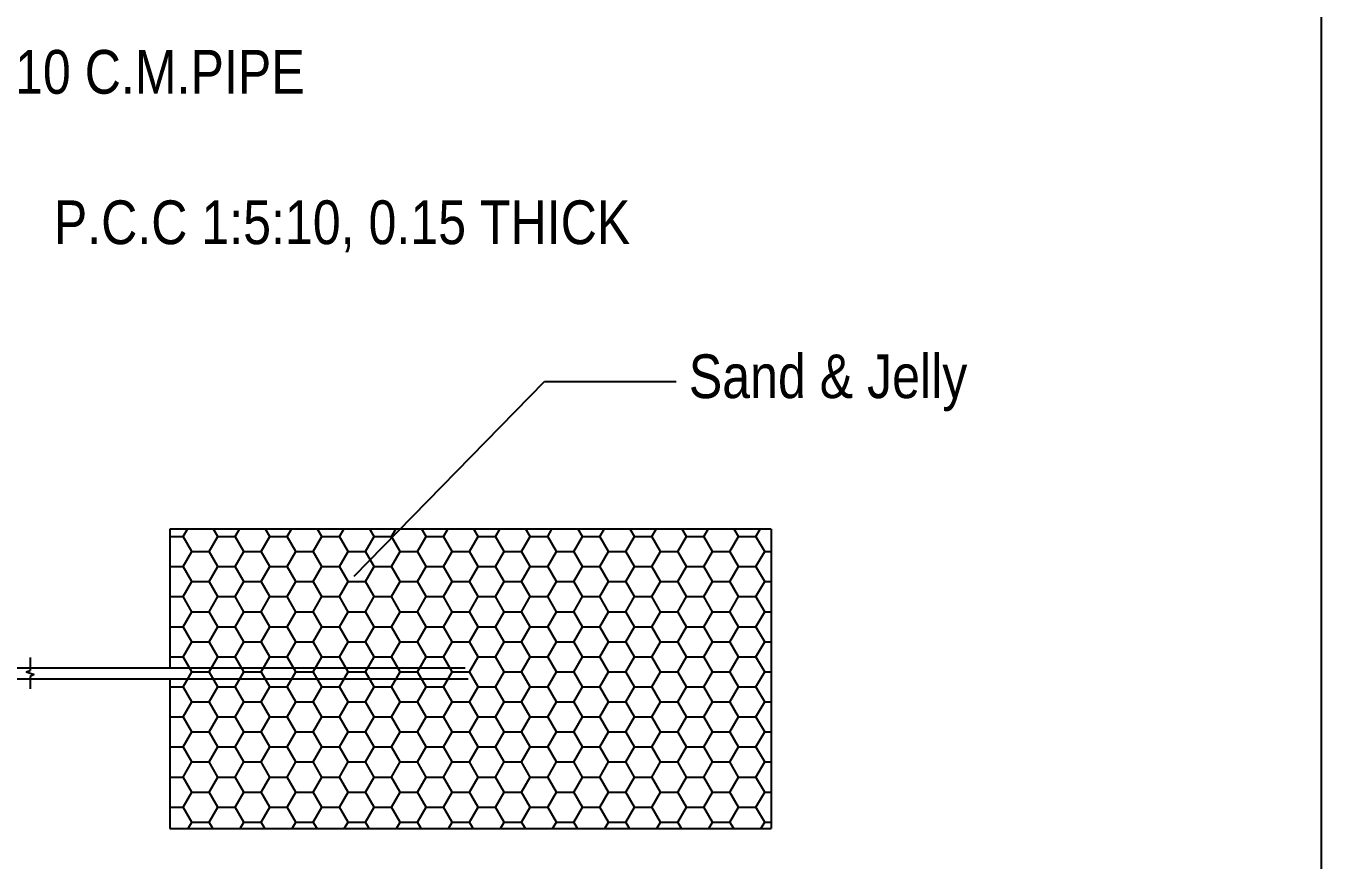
# Model space of a CAD drawing. Header units: metres. Extents: x 0 to 602, y 0 to 196.
# Drawn here: x 407.41 to 413.33, y 76.62 to 80.44 of the extents above; entities that cross this region are included whole.
import ezdxf

# ---------------------------------------------------------------- set-up
doc = ezdxf.new("R2010")
doc.units = ezdxf.units.M
doc.header["$MEASUREMENT"] = 0
doc.styles.get("Standard").update_dxf_attribs({"font": 'swissc.ttf', "height": 0.23})

msp = doc.modelspace()

# ---------------------------------------------------------------- linework, layer by layer
at = {"color": 6}
msp.add_line((413.331, 106.7549), (413.331, 74.8482), dxfattribs=at)
at = {"ltscale": 0.5}
for p, q in [((408.9095, 77.9223), (409.78, 78.8126)), ((409.78, 78.8126), (410.3829, 78.8126)), ((407.4285, 77.5497), (407.4285, 77.4906)), ((407.4108, 77.4847), (407.4285, 77.4906)), ((407.4108, 77.4847), (407.4463, 77.4718)), ((407.4285, 77.4633), (407.4285, 77.4068)), ((407.4463, 77.4718), (407.4289, 77.4634))]:
    msp.add_line(p, q, dxfattribs=at)
at = {"color": 3}
for p, q in [((410.8164, 78.1376), (408.0664, 78.1376)), ((408.0664, 78.1376), (408.0664, 77.5026)), ((410.8164, 78.1376), (410.8164, 76.7676)), ((408.0664, 77.4526), (408.0664, 76.7676)), ((408.0664, 76.7676), (410.8164, 76.7676))]:
    msp.add_line(p, q, dxfattribs=at)
at = {"ltscale": 0.02}
for p, q in [((408.1278, 78.1033), (408.1476, 78.1376)), ((408.2866, 78.1033), (408.2668, 78.1376)), ((408.366, 78.1033), (408.3858, 78.1376)), ((408.5247, 78.1033), (408.5049, 78.1376)), ((408.6041, 78.1033), (408.6239, 78.1376)), ((408.7628, 78.1033), (408.743, 78.1376)), ((408.8422, 78.1033), (408.862, 78.1376)), ((409.001, 78.1033), (408.9811, 78.1376)), ((409.0803, 78.1033), (409.1001, 78.1376)), ((409.2391, 78.1033), (409.2193, 78.1376)), ((409.3185, 78.1033), (409.3383, 78.1376)), ((409.4772, 78.1033), (409.4574, 78.1376)), ((409.5566, 78.1033), (409.5764, 78.1376)), ((409.7153, 78.1033), (409.6955, 78.1376)), ((409.7947, 78.1033), (409.8145, 78.1376)), ((409.9535, 78.1033), (409.9336, 78.1376)), ((410.0328, 78.1033), (410.0526, 78.1376)), ((410.1916, 78.1033), (410.1718, 78.1376)), ((410.271, 78.1033), (410.2908, 78.1376)), ((410.4297, 78.1033), (410.4099, 78.1376)), ((410.5091, 78.1033), (410.5289, 78.1376)), ((410.6678, 78.1033), (410.648, 78.1376)), ((410.7472, 78.1033), (410.767, 78.1376)), ((408.0664, 78.1033), (408.1278, 78.1033)), ((408.1675, 78.0345), (408.1278, 78.1033)), ((408.2469, 78.0346), (408.2866, 78.1033)), ((408.2866, 78.1033), (408.366, 78.1033)), ((408.4056, 78.0345), (408.366, 78.1033)), ((408.485, 78.0346), (408.5247, 78.1033)), ((408.5247, 78.1033), (408.6041, 78.1033)), ((408.6438, 78.0345), (408.6041, 78.1033)), ((408.7231, 78.0346), (408.7628, 78.1033)), ((408.7628, 78.1033), (408.8422, 78.1033)), ((408.8819, 78.0345), (408.8422, 78.1033)), ((408.9613, 78.0346), (409.001, 78.1033)), ((409.001, 78.1033), (409.0803, 78.1033)), ((409.12, 78.0345), (409.0803, 78.1033)), ((409.1994, 78.0346), (409.2391, 78.1033)), ((409.2391, 78.1033), (409.3185, 78.1033)), ((409.3581, 78.0345), (409.3185, 78.1033)), ((409.4375, 78.0346), (409.4772, 78.1033)), ((409.4772, 78.1033), (409.5566, 78.1033)), ((409.5963, 78.0345), (409.5566, 78.1033)), ((409.6756, 78.0346), (409.7153, 78.1033)), ((409.7153, 78.1033), (409.7947, 78.1033)), ((409.8344, 78.0345), (409.7947, 78.1033)), ((409.9138, 78.0346), (409.9535, 78.1033)), ((409.9535, 78.1033), (410.0328, 78.1033)), ((410.0725, 78.0345), (410.0328, 78.1033)), ((410.1519, 78.0346), (410.1916, 78.1033)), ((410.1916, 78.1033), (410.271, 78.1033)), ((410.3106, 78.0345), (410.271, 78.1033)), ((410.39, 78.0346), (410.4297, 78.1033)), ((410.4297, 78.1033), (410.5091, 78.1033)), ((410.5488, 78.0345), (410.5091, 78.1033)), ((410.6281, 78.0346), (410.6678, 78.1033)), ((410.6678, 78.1033), (410.7472, 78.1033)), ((410.7869, 78.0345), (410.7472, 78.1033)), ((408.1278, 77.9658), (408.1675, 78.0346)), ((408.1675, 78.0345), (408.2469, 78.0345)), ((408.2866, 77.9658), (408.2469, 78.0345)), ((408.366, 77.9658), (408.4056, 78.0346)), ((408.4057, 78.0345), (408.485, 78.0345)), ((408.5247, 77.9658), (408.485, 78.0345)), ((408.6041, 77.9658), (408.6438, 78.0346)), ((408.6438, 78.0345), (408.7232, 78.0345)), ((408.7628, 77.9658), (408.7231, 78.0345)), ((408.8422, 77.9658), (408.8819, 78.0346)), ((408.8819, 78.0345), (408.9613, 78.0345)), ((409.001, 77.9658), (408.9613, 78.0345)), ((409.0803, 77.9658), (409.12, 78.0346)), ((409.12, 78.0345), (409.1994, 78.0345)), ((409.2391, 77.9658), (409.1994, 78.0345)), ((409.3185, 77.9658), (409.3581, 78.0346)), ((409.3582, 78.0345), (409.4375, 78.0345)), ((409.4772, 77.9658), (409.4375, 78.0345)), ((409.5566, 77.9658), (409.5963, 78.0346)), ((409.5963, 78.0345), (409.6757, 78.0345)), ((409.7153, 77.9658), (409.6756, 78.0345)), ((409.7947, 77.9658), (409.8344, 78.0346)), ((409.8344, 78.0345), (409.9138, 78.0345)), ((409.9535, 77.9658), (409.9138, 78.0345)), ((410.0328, 77.9658), (410.0725, 78.0346)), ((410.0725, 78.0345), (410.1519, 78.0345)), ((410.1916, 77.9658), (410.1519, 78.0345)), ((410.271, 77.9658), (410.3106, 78.0346)), ((410.3107, 78.0345), (410.39, 78.0345)), ((410.4297, 77.9658), (410.39, 78.0345)), ((410.5091, 77.9658), (410.5488, 78.0346)), ((410.5488, 78.0345), (410.6282, 78.0345)), ((410.6678, 77.9658), (410.6281, 78.0345)), ((410.7472, 77.9658), (410.7869, 78.0346)), ((410.7869, 78.0345), (410.8164, 78.0345)), ((408.0664, 77.9658), (408.1278, 77.9658)), ((408.1675, 77.8971), (408.1278, 77.9658)), ((408.2469, 77.8971), (408.2866, 77.9658)), ((408.2866, 77.9658), (408.366, 77.9658)), ((408.4056, 77.8971), (408.366, 77.9658)), ((408.485, 77.8971), (408.5247, 77.9658)), ((408.5247, 77.9658), (408.6041, 77.9658)), ((408.6438, 77.8971), (408.6041, 77.9658)), ((408.7231, 77.8971), (408.7628, 77.9658)), ((408.7628, 77.9658), (408.8422, 77.9658)), ((408.8819, 77.8971), (408.8422, 77.9658)), ((408.9613, 77.8971), (409.001, 77.9658)), ((409.001, 77.9658), (409.0803, 77.9658)), ((409.12, 77.8971), (409.0803, 77.9658)), ((409.1994, 77.8971), (409.2391, 77.9658)), ((409.2391, 77.9658), (409.3185, 77.9658)), ((409.3581, 77.8971), (409.3185, 77.9658)), ((409.4375, 77.8971), (409.4772, 77.9658)), ((409.4772, 77.9658), (409.5566, 77.9658)), ((409.5963, 77.8971), (409.5566, 77.9658)), ((409.6756, 77.8971), (409.7153, 77.9658)), ((409.7153, 77.9658), (409.7947, 77.9658)), ((409.8344, 77.8971), (409.7947, 77.9658)), ((409.9138, 77.8971), (409.9535, 77.9658)), ((409.9535, 77.9658), (410.0328, 77.9658)), ((410.0725, 77.8971), (410.0328, 77.9658)), ((410.1519, 77.8971), (410.1916, 77.9658)), ((410.1916, 77.9658), (410.271, 77.9658)), ((410.3106, 77.8971), (410.271, 77.9658)), ((410.39, 77.8971), (410.4297, 77.9658)), ((410.4297, 77.9658), (410.5091, 77.9658)), ((410.5488, 77.8971), (410.5091, 77.9658)), ((410.6281, 77.8971), (410.6678, 77.9658)), ((410.6678, 77.9658), (410.7472, 77.9658)), ((410.7869, 77.8971), (410.7472, 77.9658)), ((408.1278, 77.8283), (408.1675, 77.8971)), ((408.1675, 77.8971), (408.2469, 77.8971)), ((408.2866, 77.8283), (408.2469, 77.8971)), ((408.366, 77.8283), (408.4056, 77.8971)), ((408.4057, 77.8971), (408.485, 77.8971)), ((408.5247, 77.8283), (408.485, 77.8971)), ((408.6041, 77.8283), (408.6438, 77.8971)), ((408.6438, 77.8971), (408.7232, 77.8971)), ((408.7628, 77.8283), (408.7231, 77.8971)), ((408.8422, 77.8283), (408.8819, 77.8971)), ((408.8819, 77.8971), (408.9613, 77.8971)), ((409.001, 77.8283), (408.9613, 77.8971)), ((409.0803, 77.8283), (409.12, 77.8971)), ((409.12, 77.8971), (409.1994, 77.8971)), ((409.2391, 77.8283), (409.1994, 77.8971)), ((409.3185, 77.8283), (409.3581, 77.8971)), ((409.3582, 77.8971), (409.4375, 77.8971)), ((409.4772, 77.8283), (409.4375, 77.8971)), ((409.5566, 77.8283), (409.5963, 77.8971)), ((409.5963, 77.8971), (409.6757, 77.8971)), ((409.7153, 77.8283), (409.6756, 77.8971)), ((409.7947, 77.8283), (409.8344, 77.8971)), ((409.8344, 77.8971), (409.9138, 77.8971)), ((409.9535, 77.8283), (409.9138, 77.8971)), ((410.0328, 77.8283), (410.0725, 77.8971)), ((410.0725, 77.8971), (410.1519, 77.8971)), ((410.1916, 77.8283), (410.1519, 77.8971)), ((410.271, 77.8283), (410.3106, 77.8971)), ((410.3107, 77.8971), (410.39, 77.8971)), ((410.4297, 77.8283), (410.39, 77.8971)), ((410.5091, 77.8283), (410.5488, 77.8971)), ((410.5488, 77.8971), (410.6282, 77.8971)), ((410.6678, 77.8283), (410.6281, 77.8971)), ((410.7472, 77.8283), (410.7869, 77.8971)), ((410.7869, 77.8971), (410.8164, 77.8971)), ((408.0664, 77.8283), (408.1278, 77.8283)), ((408.1675, 77.7596), (408.1278, 77.8283)), ((408.2469, 77.7596), (408.2866, 77.8283)), ((408.2866, 77.8283), (408.366, 77.8283)), ((408.4056, 77.7596), (408.366, 77.8283)), ((408.485, 77.7596), (408.5247, 77.8283)), ((408.5247, 77.8283), (408.6041, 77.8283)), ((408.6438, 77.7596), (408.6041, 77.8283)), ((408.7231, 77.7596), (408.7628, 77.8283)), ((408.7628, 77.8283), (408.8422, 77.8283)), ((408.8819, 77.7596), (408.8422, 77.8283)), ((408.9613, 77.7596), (409.001, 77.8283)), ((409.001, 77.8283), (409.0803, 77.8283)), ((409.12, 77.7596), (409.0803, 77.8283)), ((409.1994, 77.7596), (409.2391, 77.8283)), ((409.2391, 77.8283), (409.3185, 77.8283)), ((409.3581, 77.7596), (409.3185, 77.8283)), ((409.4375, 77.7596), (409.4772, 77.8283)), ((409.4772, 77.8283), (409.5566, 77.8283)), ((409.5963, 77.7596), (409.5566, 77.8283)), ((409.6756, 77.7596), (409.7153, 77.8283)), ((409.7153, 77.8283), (409.7947, 77.8283)), ((409.8344, 77.7596), (409.7947, 77.8283)), ((409.9138, 77.7596), (409.9535, 77.8283)), ((409.9535, 77.8283), (410.0328, 77.8283)), ((410.0725, 77.7596), (410.0328, 77.8283)), ((410.1519, 77.7596), (410.1916, 77.8283)), ((410.1916, 77.8283), (410.271, 77.8283)), ((410.3106, 77.7596), (410.271, 77.8283)), ((410.39, 77.7596), (410.4297, 77.8283)), ((410.4297, 77.8283), (410.5091, 77.8283)), ((410.5488, 77.7596), (410.5091, 77.8283)), ((410.6281, 77.7596), (410.6678, 77.8283)), ((410.6678, 77.8283), (410.7472, 77.8283)), ((410.7869, 77.7596), (410.7472, 77.8283)), ((408.1278, 77.6909), (408.1675, 77.7596)), ((408.1675, 77.7596), (408.2469, 77.7596)), ((408.2866, 77.6908), (408.2469, 77.7596)), ((408.366, 77.6909), (408.4056, 77.7596)), ((408.4057, 77.7596), (408.485, 77.7596)), ((408.5247, 77.6908), (408.485, 77.7596)), ((408.6041, 77.6909), (408.6438, 77.7596)), ((408.6438, 77.7596), (408.7232, 77.7596)), ((408.7628, 77.6908), (408.7231, 77.7596)), ((408.8422, 77.6909), (408.8819, 77.7596)), ((408.8819, 77.7596), (408.9613, 77.7596)), ((409.001, 77.6908), (408.9613, 77.7596)), ((409.0803, 77.6909), (409.12, 77.7596)), ((409.12, 77.7596), (409.1994, 77.7596)), ((409.2391, 77.6908), (409.1994, 77.7596)), ((409.3185, 77.6909), (409.3581, 77.7596)), ((409.3582, 77.7596), (409.4375, 77.7596)), ((409.4772, 77.6908), (409.4375, 77.7596)), ((409.5566, 77.6909), (409.5963, 77.7596)), ((409.5963, 77.7596), (409.6757, 77.7596)), ((409.7153, 77.6908), (409.6756, 77.7596)), ((409.7947, 77.6909), (409.8344, 77.7596)), ((409.8344, 77.7596), (409.9138, 77.7596)), ((409.9535, 77.6908), (409.9138, 77.7596)), ((410.0328, 77.6909), (410.0725, 77.7596)), ((410.0725, 77.7596), (410.1519, 77.7596)), ((410.1916, 77.6908), (410.1519, 77.7596)), ((410.271, 77.6909), (410.3106, 77.7596)), ((410.3107, 77.7596), (410.39, 77.7596)), ((410.4297, 77.6908), (410.39, 77.7596)), ((410.5091, 77.6909), (410.5488, 77.7596)), ((410.5488, 77.7596), (410.6282, 77.7596)), ((410.6678, 77.6908), (410.6281, 77.7596)), ((410.7472, 77.6909), (410.7869, 77.7596)), ((410.7869, 77.7596), (410.8164, 77.7596)), ((408.0664, 77.6908), (408.1278, 77.6908)), ((408.1675, 77.6221), (408.1278, 77.6908)), ((408.2469, 77.6221), (408.2866, 77.6909)), ((408.2866, 77.6908), (408.366, 77.6908)), ((408.4056, 77.6221), (408.366, 77.6908)), ((408.485, 77.6221), (408.5247, 77.6909)), ((408.5247, 77.6908), (408.6041, 77.6908)), ((408.6438, 77.6221), (408.6041, 77.6908)), ((408.7231, 77.6221), (408.7628, 77.6909)), ((408.7628, 77.6908), (408.8422, 77.6908)), ((408.8819, 77.6221), (408.8422, 77.6908)), ((408.9613, 77.6221), (409.001, 77.6909)), ((409.001, 77.6908), (409.0803, 77.6908)), ((409.12, 77.6221), (409.0803, 77.6908)), ((409.1994, 77.6221), (409.2391, 77.6909)), ((409.2391, 77.6908), (409.3185, 77.6908)), ((409.3581, 77.6221), (409.3185, 77.6908)), ((409.4375, 77.6221), (409.4772, 77.6909)), ((409.4772, 77.6908), (409.5566, 77.6908)), ((409.5963, 77.6221), (409.5566, 77.6908)), ((409.6756, 77.6221), (409.7153, 77.6909)), ((409.7153, 77.6908), (409.7947, 77.6908)), ((409.8344, 77.6221), (409.7947, 77.6908)), ((409.9138, 77.6221), (409.9535, 77.6909)), ((409.9535, 77.6908), (410.0328, 77.6908)), ((410.0725, 77.6221), (410.0328, 77.6908)), ((410.1519, 77.6221), (410.1916, 77.6909)), ((410.1916, 77.6908), (410.271, 77.6908)), ((410.3106, 77.6221), (410.271, 77.6908)), ((410.39, 77.6221), (410.4297, 77.6909)), ((410.4297, 77.6908), (410.5091, 77.6908)), ((410.5488, 77.6221), (410.5091, 77.6908)), ((410.6281, 77.6221), (410.6678, 77.6909)), ((410.6678, 77.6908), (410.7472, 77.6908)), ((410.7869, 77.6221), (410.7472, 77.6908)), ((408.1278, 77.5534), (408.1675, 77.6221)), ((408.1675, 77.6221), (408.2469, 77.6221)), ((408.2866, 77.5534), (408.2469, 77.6221)), ((408.366, 77.5534), (408.4056, 77.6221)), ((408.4057, 77.6221), (408.485, 77.6221)), ((408.5247, 77.5534), (408.485, 77.6221)), ((408.6041, 77.5534), (408.6438, 77.6221)), ((408.6438, 77.6221), (408.7232, 77.6221)), ((408.7628, 77.5534), (408.7231, 77.6221)), ((408.8422, 77.5534), (408.8819, 77.6221)), ((408.8819, 77.6221), (408.9613, 77.6221)), ((409.001, 77.5534), (408.9613, 77.6221)), ((409.0803, 77.5534), (409.12, 77.6221)), ((409.12, 77.6221), (409.1994, 77.6221)), ((409.2391, 77.5534), (409.1994, 77.6221)), ((409.3185, 77.5534), (409.3581, 77.6221)), ((409.3582, 77.6221), (409.4375, 77.6221)), ((409.4772, 77.5534), (409.4375, 77.6221)), ((409.5566, 77.5534), (409.5963, 77.6221)), ((409.5963, 77.6221), (409.6757, 77.6221)), ((409.7153, 77.5534), (409.6756, 77.6221)), ((409.7947, 77.5534), (409.8344, 77.6221)), ((409.8344, 77.6221), (409.9138, 77.6221)), ((409.9535, 77.5534), (409.9138, 77.6221)), ((410.0328, 77.5534), (410.0725, 77.6221)), ((410.0725, 77.6221), (410.1519, 77.6221)), ((410.1916, 77.5534), (410.1519, 77.6221)), ((410.271, 77.5534), (410.3106, 77.6221)), ((410.3107, 77.6221), (410.39, 77.6221)), ((410.4297, 77.5534), (410.39, 77.6221)), ((410.5091, 77.5534), (410.5488, 77.6221)), ((410.5488, 77.6221), (410.6282, 77.6221)), ((410.6678, 77.5534), (410.6281, 77.6221)), ((410.7472, 77.5534), (410.7869, 77.6221)), ((410.7869, 77.6221), (410.8164, 77.6221)), ((408.0664, 77.5534), (408.1278, 77.5534)), ((408.1675, 77.4846), (408.1278, 77.5534)), ((408.2469, 77.4846), (408.2866, 77.5534)), ((408.2866, 77.5534), (408.366, 77.5534)), ((408.4056, 77.4846), (408.366, 77.5534)), ((408.485, 77.4846), (408.5247, 77.5534)), ((408.5247, 77.5534), (408.6041, 77.5534)), ((408.6438, 77.4846), (408.6041, 77.5534)), ((408.7231, 77.4846), (408.7628, 77.5534)), ((408.7628, 77.5534), (408.8422, 77.5534)), ((408.8819, 77.4846), (408.8422, 77.5534)), ((408.9613, 77.4846), (409.001, 77.5534)), ((409.001, 77.5534), (409.0803, 77.5534)), ((409.12, 77.4846), (409.0803, 77.5534)), ((409.1994, 77.4846), (409.2391, 77.5534)), ((409.2391, 77.5534), (409.3185, 77.5534)), ((409.3581, 77.4846), (409.3185, 77.5534)), ((409.4375, 77.4846), (409.4772, 77.5534)), ((409.4772, 77.5534), (409.5566, 77.5534)), ((409.5963, 77.4846), (409.5566, 77.5534)), ((409.6756, 77.4846), (409.7153, 77.5534)), ((409.7153, 77.5534), (409.7947, 77.5534)), ((409.8344, 77.4846), (409.7947, 77.5534)), ((409.9138, 77.4846), (409.9535, 77.5534)), ((409.9535, 77.5534), (410.0328, 77.5534)), ((410.0725, 77.4846), (410.0328, 77.5534)), ((410.1519, 77.4846), (410.1916, 77.5534)), ((410.1916, 77.5534), (410.271, 77.5534)), ((410.3106, 77.4846), (410.271, 77.5534)), ((410.39, 77.4846), (410.4297, 77.5534)), ((410.4297, 77.5534), (410.5091, 77.5534)), ((410.5488, 77.4846), (410.5091, 77.5534)), ((410.6281, 77.4846), (410.6678, 77.5534)), ((410.6678, 77.5534), (410.7472, 77.5534)), ((410.7869, 77.4846), (410.7472, 77.5534)), ((407.1853, 77.5026), (409.418, 77.5026)), ((408.1278, 77.4159), (408.1675, 77.4846)), ((408.1675, 77.4846), (408.2469, 77.4846)), ((408.2866, 77.4159), (408.2469, 77.4846)), ((408.366, 77.4159), (408.4056, 77.4846)), ((408.4057, 77.4846), (408.485, 77.4846)), ((408.5247, 77.4159), (408.485, 77.4846)), ((408.6041, 77.4159), (408.6438, 77.4846)), ((408.6438, 77.4846), (408.7232, 77.4846)), ((408.7628, 77.4159), (408.7231, 77.4846)), ((408.8422, 77.4159), (408.8819, 77.4846)), ((408.8819, 77.4846), (408.9613, 77.4846)), ((409.001, 77.4159), (408.9613, 77.4846)), ((409.0803, 77.4159), (409.12, 77.4846)), ((409.12, 77.4846), (409.1994, 77.4846)), ((409.2391, 77.4159), (409.1994, 77.4846)), ((409.3185, 77.4159), (409.3581, 77.4846)), ((409.3582, 77.4846), (409.4375, 77.4846)), ((409.4772, 77.4159), (409.4375, 77.4846)), ((409.5566, 77.4159), (409.5963, 77.4846)), ((409.5963, 77.4846), (409.6757, 77.4846)), ((409.7153, 77.4159), (409.6756, 77.4846)), ((409.7947, 77.4159), (409.8344, 77.4846)), ((409.8344, 77.4846), (409.9138, 77.4846)), ((409.9535, 77.4159), (409.9138, 77.4846)), ((410.0328, 77.4159), (410.0725, 77.4846)), ((410.0725, 77.4846), (410.1519, 77.4846)), ((410.1916, 77.4159), (410.1519, 77.4846)), ((410.271, 77.4159), (410.3106, 77.4846)), ((410.3107, 77.4846), (410.39, 77.4846)), ((410.4297, 77.4159), (410.39, 77.4846)), ((410.5091, 77.4159), (410.5488, 77.4846)), ((410.5488, 77.4846), (410.6282, 77.4846)), ((410.6678, 77.4159), (410.6281, 77.4846)), ((410.7472, 77.4159), (410.7869, 77.4846)), ((410.7869, 77.4846), (410.8164, 77.4846)), ((407.1853, 77.4526), (409.4315, 77.4526)), ((408.0664, 77.4159), (408.1278, 77.4159)), ((408.1675, 77.3471), (408.1278, 77.4159)), ((408.2469, 77.3472), (408.2866, 77.4159)), ((408.2866, 77.4159), (408.366, 77.4159)), ((408.4056, 77.3471), (408.366, 77.4159)), ((408.485, 77.3472), (408.5247, 77.4159)), ((408.5247, 77.4159), (408.6041, 77.4159)), ((408.6438, 77.3471), (408.6041, 77.4159)), ((408.7231, 77.3472), (408.7628, 77.4159)), ((408.7628, 77.4159), (408.8422, 77.4159)), ((408.8819, 77.3471), (408.8422, 77.4159)), ((408.9613, 77.3472), (409.001, 77.4159)), ((409.001, 77.4159), (409.0803, 77.4159)), ((409.12, 77.3471), (409.0803, 77.4159)), ((409.1994, 77.3472), (409.2391, 77.4159)), ((409.2391, 77.4159), (409.3185, 77.4159)), ((409.3581, 77.3471), (409.3185, 77.4159)), ((409.4375, 77.3472), (409.4772, 77.4159)), ((409.4772, 77.4159), (409.5566, 77.4159)), ((409.5963, 77.3471), (409.5566, 77.4159)), ((409.6756, 77.3472), (409.7153, 77.4159)), ((409.7153, 77.4159), (409.7947, 77.4159)), ((409.8344, 77.3471), (409.7947, 77.4159)), ((409.9138, 77.3472), (409.9535, 77.4159)), ((409.9535, 77.4159), (410.0328, 77.4159)), ((410.0725, 77.3471), (410.0328, 77.4159)), ((410.1519, 77.3472), (410.1916, 77.4159)), ((410.1916, 77.4159), (410.271, 77.4159)), ((410.3106, 77.3471), (410.271, 77.4159)), ((410.39, 77.3472), (410.4297, 77.4159)), ((410.4297, 77.4159), (410.5091, 77.4159)), ((410.5488, 77.3471), (410.5091, 77.4159)), ((410.6281, 77.3472), (410.6678, 77.4159)), ((410.6678, 77.4159), (410.7472, 77.4159)), ((410.7869, 77.3471), (410.7472, 77.4159)), ((408.1278, 77.2784), (408.1675, 77.3472)), ((408.1675, 77.3471), (408.2469, 77.3471)), ((408.2866, 77.2784), (408.2469, 77.3471)), ((408.366, 77.2784), (408.4056, 77.3472)), ((408.4057, 77.3471), (408.485, 77.3471)), ((408.5247, 77.2784), (408.485, 77.3471)), ((408.6041, 77.2784), (408.6438, 77.3472)), ((408.6438, 77.3471), (408.7232, 77.3471)), ((408.7628, 77.2784), (408.7231, 77.3471)), ((408.8422, 77.2784), (408.8819, 77.3472)), ((408.8819, 77.3471), (408.9613, 77.3471)), ((409.001, 77.2784), (408.9613, 77.3471)), ((409.0803, 77.2784), (409.12, 77.3472)), ((409.12, 77.3471), (409.1994, 77.3471)), ((409.2391, 77.2784), (409.1994, 77.3471)), ((409.3185, 77.2784), (409.3581, 77.3472)), ((409.3582, 77.3471), (409.4375, 77.3471)), ((409.4772, 77.2784), (409.4375, 77.3471)), ((409.5566, 77.2784), (409.5963, 77.3472)), ((409.5963, 77.3471), (409.6757, 77.3471)), ((409.7153, 77.2784), (409.6756, 77.3471)), ((409.7947, 77.2784), (409.8344, 77.3472)), ((409.8344, 77.3471), (409.9138, 77.3471)), ((409.9535, 77.2784), (409.9138, 77.3471)), ((410.0328, 77.2784), (410.0725, 77.3472)), ((410.0725, 77.3471), (410.1519, 77.3471)), ((410.1916, 77.2784), (410.1519, 77.3471)), ((410.271, 77.2784), (410.3106, 77.3472)), ((410.3107, 77.3471), (410.39, 77.3471)), ((410.4297, 77.2784), (410.39, 77.3471)), ((410.5091, 77.2784), (410.5488, 77.3472)), ((410.5488, 77.3471), (410.6282, 77.3471)), ((410.6678, 77.2784), (410.6281, 77.3471)), ((410.7472, 77.2784), (410.7869, 77.3472)), ((410.7869, 77.3471), (410.8164, 77.3471)), ((408.0664, 77.2784), (408.1278, 77.2784)), ((408.1675, 77.2097), (408.1278, 77.2784)), ((408.2469, 77.2097), (408.2866, 77.2784)), ((408.2866, 77.2784), (408.366, 77.2784)), ((408.4056, 77.2097), (408.366, 77.2784)), ((408.485, 77.2097), (408.5247, 77.2784)), ((408.5247, 77.2784), (408.6041, 77.2784)), ((408.6438, 77.2097), (408.6041, 77.2784)), ((408.7231, 77.2097), (408.7628, 77.2784)), ((408.7628, 77.2784), (408.8422, 77.2784)), ((408.8819, 77.2097), (408.8422, 77.2784)), ((408.9613, 77.2097), (409.001, 77.2784)), ((409.001, 77.2784), (409.0803, 77.2784)), ((409.12, 77.2097), (409.0803, 77.2784)), ((409.1994, 77.2097), (409.2391, 77.2784)), ((409.2391, 77.2784), (409.3185, 77.2784)), ((409.3581, 77.2097), (409.3185, 77.2784)), ((409.4375, 77.2097), (409.4772, 77.2784)), ((409.4772, 77.2784), (409.5566, 77.2784)), ((409.5963, 77.2097), (409.5566, 77.2784)), ((409.6756, 77.2097), (409.7153, 77.2784)), ((409.7153, 77.2784), (409.7947, 77.2784)), ((409.8344, 77.2097), (409.7947, 77.2784)), ((409.9138, 77.2097), (409.9535, 77.2784)), ((409.9535, 77.2784), (410.0328, 77.2784)), ((410.0725, 77.2097), (410.0328, 77.2784)), ((410.1519, 77.2097), (410.1916, 77.2784)), ((410.1916, 77.2784), (410.271, 77.2784)), ((410.3106, 77.2097), (410.271, 77.2784)), ((410.39, 77.2097), (410.4297, 77.2784)), ((410.4297, 77.2784), (410.5091, 77.2784)), ((410.5488, 77.2097), (410.5091, 77.2784)), ((410.6281, 77.2097), (410.6678, 77.2784)), ((410.6678, 77.2784), (410.7472, 77.2784)), ((410.7869, 77.2097), (410.7472, 77.2784)), ((408.1278, 77.1409), (408.1675, 77.2097)), ((408.1675, 77.2097), (408.2469, 77.2097)), ((408.2866, 77.1409), (408.2469, 77.2097)), ((408.366, 77.1409), (408.4056, 77.2097)), ((408.4057, 77.2097), (408.485, 77.2097)), ((408.5247, 77.1409), (408.485, 77.2097)), ((408.6041, 77.1409), (408.6438, 77.2097)), ((408.6438, 77.2097), (408.7232, 77.2097)), ((408.7628, 77.1409), (408.7231, 77.2097)), ((408.8422, 77.1409), (408.8819, 77.2097)), ((408.8819, 77.2097), (408.9613, 77.2097)), ((409.001, 77.1409), (408.9613, 77.2097)), ((409.0803, 77.1409), (409.12, 77.2097)), ((409.12, 77.2097), (409.1994, 77.2097)), ((409.2391, 77.1409), (409.1994, 77.2097)), ((409.3185, 77.1409), (409.3581, 77.2097)), ((409.3582, 77.2097), (409.4375, 77.2097)), ((409.4772, 77.1409), (409.4375, 77.2097)), ((409.5566, 77.1409), (409.5963, 77.2097)), ((409.5963, 77.2097), (409.6757, 77.2097)), ((409.7153, 77.1409), (409.6756, 77.2097)), ((409.7947, 77.1409), (409.8344, 77.2097)), ((409.8344, 77.2097), (409.9138, 77.2097)), ((409.9535, 77.1409), (409.9138, 77.2097)), ((410.0328, 77.1409), (410.0725, 77.2097)), ((410.0725, 77.2097), (410.1519, 77.2097)), ((410.1916, 77.1409), (410.1519, 77.2097)), ((410.271, 77.1409), (410.3106, 77.2097)), ((410.3107, 77.2097), (410.39, 77.2097)), ((410.4297, 77.1409), (410.39, 77.2097)), ((410.5091, 77.1409), (410.5488, 77.2097)), ((410.5488, 77.2097), (410.6282, 77.2097)), ((410.6678, 77.1409), (410.6281, 77.2097)), ((410.7472, 77.1409), (410.7869, 77.2097)), ((410.7869, 77.2097), (410.8164, 77.2097)), ((408.0664, 77.1409), (408.1278, 77.1409)), ((408.1675, 77.0722), (408.1278, 77.1409)), ((408.2469, 77.0722), (408.2866, 77.1409)), ((408.2866, 77.1409), (408.366, 77.1409)), ((408.4056, 77.0722), (408.366, 77.1409)), ((408.485, 77.0722), (408.5247, 77.1409)), ((408.5247, 77.1409), (408.6041, 77.1409)), ((408.6438, 77.0722), (408.6041, 77.1409)), ((408.7231, 77.0722), (408.7628, 77.1409)), ((408.7628, 77.1409), (408.8422, 77.1409)), ((408.8819, 77.0722), (408.8422, 77.1409)), ((408.9613, 77.0722), (409.001, 77.1409)), ((409.001, 77.1409), (409.0803, 77.1409)), ((409.12, 77.0722), (409.0803, 77.1409)), ((409.1994, 77.0722), (409.2391, 77.1409)), ((409.2391, 77.1409), (409.3185, 77.1409)), ((409.3581, 77.0722), (409.3185, 77.1409)), ((409.4375, 77.0722), (409.4772, 77.1409)), ((409.4772, 77.1409), (409.5566, 77.1409)), ((409.5963, 77.0722), (409.5566, 77.1409)), ((409.6756, 77.0722), (409.7153, 77.1409)), ((409.7153, 77.1409), (409.7947, 77.1409)), ((409.8344, 77.0722), (409.7947, 77.1409)), ((409.9138, 77.0722), (409.9535, 77.1409)), ((409.9535, 77.1409), (410.0328, 77.1409)), ((410.0725, 77.0722), (410.0328, 77.1409)), ((410.1519, 77.0722), (410.1916, 77.1409)), ((410.1916, 77.1409), (410.271, 77.1409)), ((410.3106, 77.0722), (410.271, 77.1409)), ((410.39, 77.0722), (410.4297, 77.1409)), ((410.4297, 77.1409), (410.5091, 77.1409)), ((410.5488, 77.0722), (410.5091, 77.1409)), ((410.6281, 77.0722), (410.6678, 77.1409)), ((410.6678, 77.1409), (410.7472, 77.1409)), ((410.7869, 77.0722), (410.7472, 77.1409)), ((408.1278, 77.0035), (408.1675, 77.0722)), ((408.1675, 77.0722), (408.2469, 77.0722)), ((408.2866, 77.0034), (408.2469, 77.0722)), ((408.366, 77.0035), (408.4056, 77.0722)), ((408.4057, 77.0722), (408.485, 77.0722)), ((408.5247, 77.0034), (408.485, 77.0722)), ((408.6041, 77.0035), (408.6438, 77.0722)), ((408.6438, 77.0722), (408.7232, 77.0722)), ((408.7628, 77.0034), (408.7231, 77.0722)), ((408.8422, 77.0035), (408.8819, 77.0722)), ((408.8819, 77.0722), (408.9613, 77.0722)), ((409.001, 77.0034), (408.9613, 77.0722)), ((409.0803, 77.0035), (409.12, 77.0722)), ((409.12, 77.0722), (409.1994, 77.0722)), ((409.2391, 77.0034), (409.1994, 77.0722)), ((409.3185, 77.0035), (409.3581, 77.0722)), ((409.3582, 77.0722), (409.4375, 77.0722)), ((409.4772, 77.0034), (409.4375, 77.0722)), ((409.5566, 77.0035), (409.5963, 77.0722)), ((409.5963, 77.0722), (409.6757, 77.0722)), ((409.7153, 77.0034), (409.6756, 77.0722)), ((409.7947, 77.0035), (409.8344, 77.0722)), ((409.8344, 77.0722), (409.9138, 77.0722)), ((409.9535, 77.0034), (409.9138, 77.0722)), ((410.0328, 77.0035), (410.0725, 77.0722)), ((410.0725, 77.0722), (410.1519, 77.0722)), ((410.1916, 77.0034), (410.1519, 77.0722)), ((410.271, 77.0035), (410.3106, 77.0722)), ((410.3107, 77.0722), (410.39, 77.0722)), ((410.4297, 77.0034), (410.39, 77.0722)), ((410.5091, 77.0035), (410.5488, 77.0722)), ((410.5488, 77.0722), (410.6282, 77.0722)), ((410.6678, 77.0034), (410.6281, 77.0722)), ((410.7472, 77.0035), (410.7869, 77.0722)), ((410.7869, 77.0722), (410.8164, 77.0722)), ((408.0664, 77.0034), (408.1278, 77.0034)), ((408.1675, 76.9347), (408.1278, 77.0034)), ((408.2469, 76.9347), (408.2866, 77.0035)), ((408.2866, 77.0034), (408.366, 77.0034)), ((408.4056, 76.9347), (408.366, 77.0034)), ((408.485, 76.9347), (408.5247, 77.0035)), ((408.5247, 77.0034), (408.6041, 77.0034)), ((408.6438, 76.9347), (408.6041, 77.0034)), ((408.7231, 76.9347), (408.7628, 77.0035)), ((408.7628, 77.0034), (408.8422, 77.0034)), ((408.8819, 76.9347), (408.8422, 77.0034)), ((408.9613, 76.9347), (409.001, 77.0035)), ((409.001, 77.0034), (409.0803, 77.0034)), ((409.12, 76.9347), (409.0803, 77.0034)), ((409.1994, 76.9347), (409.2391, 77.0035)), ((409.2391, 77.0034), (409.3185, 77.0034)), ((409.3581, 76.9347), (409.3185, 77.0034)), ((409.4375, 76.9347), (409.4772, 77.0035)), ((409.4772, 77.0034), (409.5566, 77.0034)), ((409.5963, 76.9347), (409.5566, 77.0034)), ((409.6756, 76.9347), (409.7153, 77.0035)), ((409.7153, 77.0034), (409.7947, 77.0034)), ((409.8344, 76.9347), (409.7947, 77.0034)), ((409.9138, 76.9347), (409.9535, 77.0035)), ((409.9535, 77.0034), (410.0328, 77.0034)), ((410.0725, 76.9347), (410.0328, 77.0034)), ((410.1519, 76.9347), (410.1916, 77.0035)), ((410.1916, 77.0034), (410.271, 77.0034)), ((410.3106, 76.9347), (410.271, 77.0034)), ((410.39, 76.9347), (410.4297, 77.0035)), ((410.4297, 77.0034), (410.5091, 77.0034)), ((410.5488, 76.9347), (410.5091, 77.0034)), ((410.6281, 76.9347), (410.6678, 77.0035)), ((410.6678, 77.0034), (410.7472, 77.0034)), ((410.7869, 76.9347), (410.7472, 77.0034)), ((408.1278, 76.866), (408.1675, 76.9347)), ((408.1675, 76.9347), (408.2469, 76.9347)), ((408.2866, 76.866), (408.2469, 76.9347)), ((408.366, 76.866), (408.4056, 76.9347)), ((408.4057, 76.9347), (408.485, 76.9347)), ((408.5247, 76.866), (408.485, 76.9347)), ((408.6041, 76.866), (408.6438, 76.9347)), ((408.6438, 76.9347), (408.7232, 76.9347)), ((408.7628, 76.866), (408.7231, 76.9347)), ((408.8422, 76.866), (408.8819, 76.9347)), ((408.8819, 76.9347), (408.9613, 76.9347)), ((409.001, 76.866), (408.9613, 76.9347)), ((409.0803, 76.866), (409.12, 76.9347)), ((409.12, 76.9347), (409.1994, 76.9347)), ((409.2391, 76.866), (409.1994, 76.9347)), ((409.3185, 76.866), (409.3581, 76.9347)), ((409.3582, 76.9347), (409.4375, 76.9347)), ((409.4772, 76.866), (409.4375, 76.9347)), ((409.5566, 76.866), (409.5963, 76.9347)), ((409.5963, 76.9347), (409.6757, 76.9347)), ((409.7153, 76.866), (409.6756, 76.9347)), ((409.7947, 76.866), (409.8344, 76.9347)), ((409.8344, 76.9347), (409.9138, 76.9347)), ((409.9535, 76.866), (409.9138, 76.9347)), ((410.0328, 76.866), (410.0725, 76.9347)), ((410.0725, 76.9347), (410.1519, 76.9347)), ((410.1916, 76.866), (410.1519, 76.9347)), ((410.271, 76.866), (410.3106, 76.9347)), ((410.3107, 76.9347), (410.39, 76.9347)), ((410.4297, 76.866), (410.39, 76.9347)), ((410.5091, 76.866), (410.5488, 76.9347)), ((410.5488, 76.9347), (410.6282, 76.9347)), ((410.6678, 76.866), (410.6281, 76.9347)), ((410.7472, 76.866), (410.7869, 76.9347)), ((410.7869, 76.9347), (410.8164, 76.9347)), ((408.0664, 76.866), (408.1278, 76.866)), ((408.1675, 76.7972), (408.1278, 76.866)), ((408.2469, 76.7972), (408.2866, 76.866)), ((408.2866, 76.866), (408.366, 76.866)), ((408.4056, 76.7972), (408.366, 76.866)), ((408.485, 76.7972), (408.5247, 76.866)), ((408.5247, 76.866), (408.6041, 76.866)), ((408.6438, 76.7972), (408.6041, 76.866)), ((408.7231, 76.7972), (408.7628, 76.866)), ((408.7628, 76.866), (408.8422, 76.866)), ((408.8819, 76.7972), (408.8422, 76.866)), ((408.9613, 76.7972), (409.001, 76.866)), ((409.001, 76.866), (409.0803, 76.866)), ((409.12, 76.7972), (409.0803, 76.866)), ((409.1994, 76.7972), (409.2391, 76.866)), ((409.2391, 76.866), (409.3185, 76.866)), ((409.3581, 76.7972), (409.3185, 76.866)), ((409.4375, 76.7972), (409.4772, 76.866)), ((409.4772, 76.866), (409.5566, 76.866)), ((409.5963, 76.7972), (409.5566, 76.866)), ((409.6756, 76.7972), (409.7153, 76.866)), ((409.7153, 76.866), (409.7947, 76.866)), ((409.8344, 76.7972), (409.7947, 76.866)), ((409.9138, 76.7972), (409.9535, 76.866)), ((409.9535, 76.866), (410.0328, 76.866)), ((410.0725, 76.7972), (410.0328, 76.866)), ((410.1519, 76.7972), (410.1916, 76.866)), ((410.1916, 76.866), (410.271, 76.866)), ((410.3106, 76.7972), (410.271, 76.866)), ((410.39, 76.7972), (410.4297, 76.866)), ((410.4297, 76.866), (410.5091, 76.866)), ((410.5488, 76.7972), (410.5091, 76.866)), ((410.6281, 76.7972), (410.6678, 76.866)), ((410.6678, 76.866), (410.7472, 76.866)), ((410.7869, 76.7972), (410.7472, 76.866)), ((408.1504, 76.7676), (408.1675, 76.7972)), ((408.1675, 76.7972), (408.2469, 76.7972)), ((408.264, 76.7676), (408.2469, 76.7972)), ((408.3886, 76.7676), (408.4056, 76.7972)), ((408.4057, 76.7972), (408.485, 76.7972)), ((408.5021, 76.7676), (408.485, 76.7972)), ((408.6267, 76.7676), (408.6438, 76.7972)), ((408.6438, 76.7972), (408.7232, 76.7972)), ((408.7402, 76.7676), (408.7231, 76.7972)), ((408.8648, 76.7676), (408.8819, 76.7972)), ((408.8819, 76.7972), (408.9613, 76.7972)), ((408.9784, 76.7676), (408.9613, 76.7972)), ((409.1029, 76.7676), (409.12, 76.7972)), ((409.12, 76.7972), (409.1994, 76.7972)), ((409.2165, 76.7676), (409.1994, 76.7972)), ((409.3411, 76.7676), (409.3581, 76.7972)), ((409.3582, 76.7972), (409.4375, 76.7972)), ((409.4546, 76.7676), (409.4375, 76.7972)), ((409.5792, 76.7676), (409.5963, 76.7972)), ((409.5963, 76.7972), (409.6757, 76.7972)), ((409.6927, 76.7676), (409.6756, 76.7972)), ((409.8173, 76.7676), (409.8344, 76.7972)), ((409.8344, 76.7972), (409.9138, 76.7972)), ((409.9309, 76.7676), (409.9138, 76.7972)), ((410.0554, 76.7676), (410.0725, 76.7972)), ((410.0725, 76.7972), (410.1519, 76.7972)), ((410.169, 76.7676), (410.1519, 76.7972)), ((410.2936, 76.7676), (410.3106, 76.7972)), ((410.3107, 76.7972), (410.39, 76.7972)), ((410.4071, 76.7676), (410.39, 76.7972)), ((410.5317, 76.7676), (410.5488, 76.7972)), ((410.5488, 76.7972), (410.6282, 76.7972)), ((410.6452, 76.7676), (410.6281, 76.7972)), ((410.7698, 76.7676), (410.7869, 76.7972)), ((410.7869, 76.7972), (410.8164, 76.7972))]:
    msp.add_line(p, q, dxfattribs=at)

# ---------------------------------------------------------------- texts
for s, p in [('OUTLET 10 C.M.PIPE', (406.3921, 80.1284)), ('P.C.C 1:5:10, 0.15 THICK', (407.5367, 79.4404)), ('Sand & Jelly', (410.4401, 78.7363))]:
    msp.add_text(s, height=0.2).set_placement(p)

doc.saveas('drawing.dxf')
